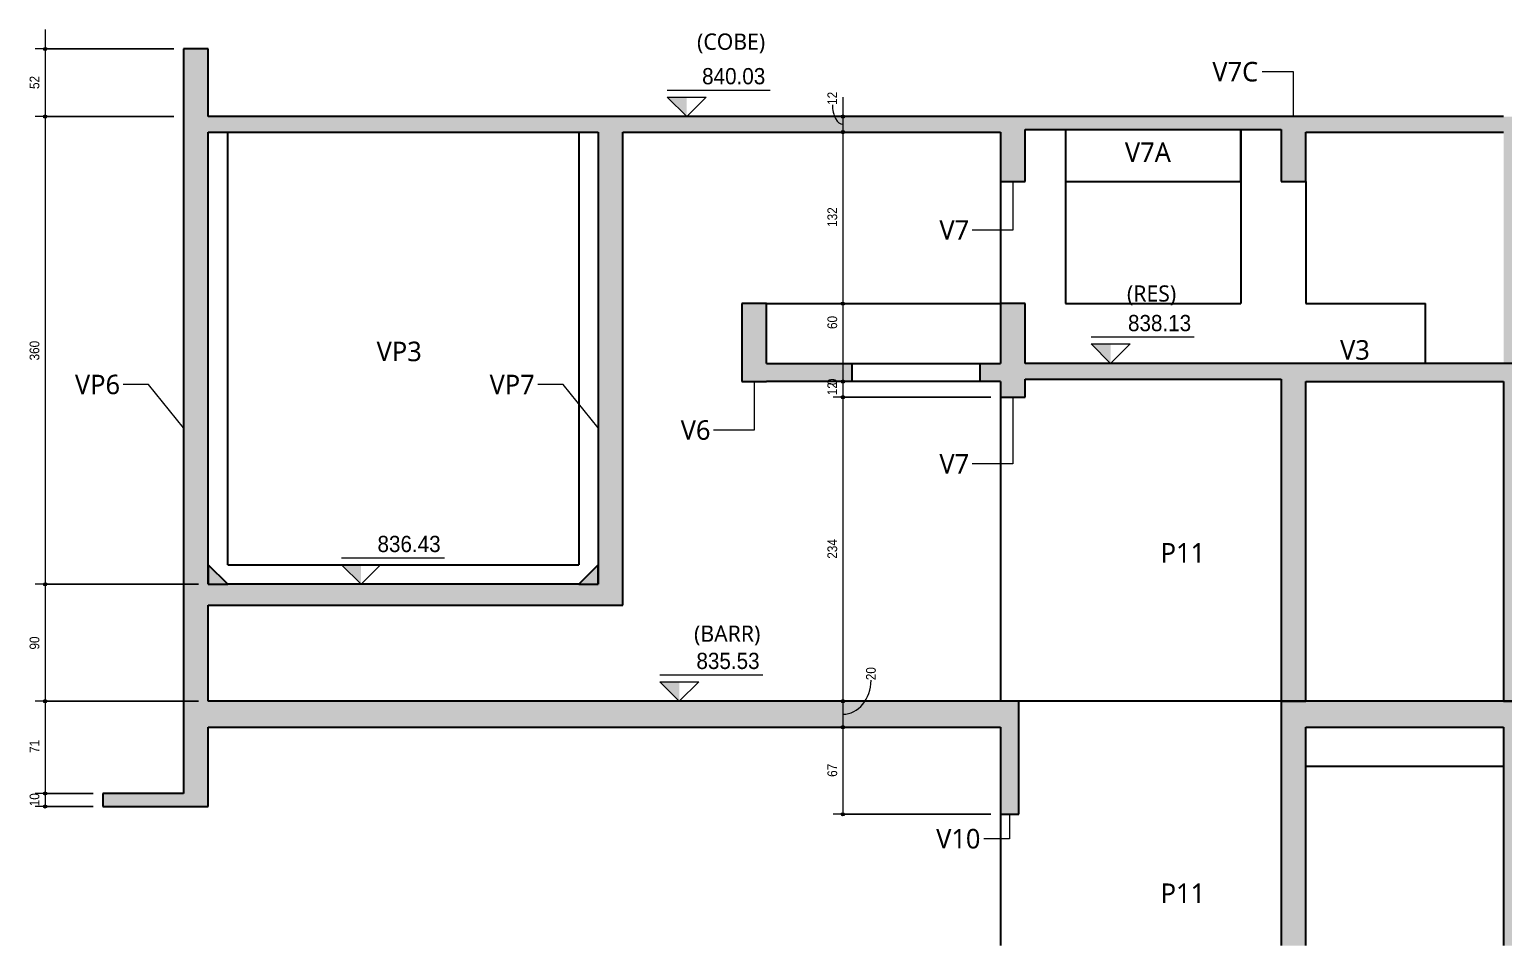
# Model space of a CAD drawing. Header units: centimetres. Extents: x -1095 to 23421, y -520 to 84300.
# Drawn here: x 18913 to 20047, y 83365 to 84070 of the extents above; entities that cross this region are included whole.
import ezdxf

# ---------------------------------------------------------------- set-up
doc = ezdxf.new("R2010")
doc.units = ezdxf.units.CM
for name, color, linetype, lineweight in [('A-ANNO-DIMS', 7, 'Continuous', 9), ('A-ANNO-DIMS-50', 7, 'Continuous', 9), ('A-FLOR', 7, 'Continuous', 9), ('A-FLOR-MCUT', 7, 'Continuous', 50), ('A-FLOR-OTLN', 7, 'Continuous', 18), ('A-FLOR-PATT', 7, 'Continuous', 18), ('G-ANNO-DIMS', 7, 'Continuous', 9), ('G-ANNO-TEXT', 7, 'Continuous', 9), ('S-BEAM', 7, 'Continuous', 9), ('S-BEAM-IDEN', 7, 'Continuous', 9), ('S-COLS', 7, 'Continuous', 9), ('S-COLS-IDEN', 7, 'Continuous', 9)]:
    doc.layers.add(name, color=color, linetype=linetype, lineweight=lineweight)
doc.styles.add('Fira Sans', font='', dxfattribs={"width": 0.95, "height": 12.5})
doc.styles.add('Fira Sans_1', font='', dxfattribs={"width": 0.9, "height": 7.5})
doc.styles.add('Gadugi', font='gadugi.ttf', dxfattribs={"height": 15})
doc.styles.add('Gadugi_3', font='gadugi.ttf', dxfattribs={"height": 12.5})
doc.styles.get('Fira Sans').set_extended_font_data('Fira Sans')
doc.styles.get('Fira Sans_1').set_extended_font_data('Fira Sans')
doc.dimstyles.new('PED_R80_1_5mm_ACIMA_As_ESQ__R00', dxfattribs={"dimscale": 30.48, "dimtxt": 10.229846, "dimasz": 0.328084, "dimexe": 0.246063, "dimexo": 0.246063, "dimgap": 0.049213, "dimtad": 1, "dimdec": 1, "dimrnd": 0.5, "dimdsep": 46, "dimtxsty": 'Fira Sans_1', "dimblk1": 'DOTSMALL', "dimblk2": 'DOTSMALL', "dimsah": 1, "dimcen": 0.09, "dimdle": 0.492126, "dimazin": 0, "dimtfac": 1, "dimtdec": 4, "dimtix": 1, "dimtmove": 0, "dimatfit": 3, "dimfxl": 1, "dimtvp": 1, "dimtolj": 1, "dimtzin": 0, "dimarcsym": 2})
doc.dimstyles.new('PED_R80_1_5mm_ACIMA_As_ESQ__R00_1', dxfattribs={"dimscale": 30.48, "dimtxt": 10.229846, "dimasz": 0.328084, "dimexe": 0.246063, "dimexo": 0.246063, "dimgap": 0.049213, "dimtad": 1, "dimdec": 1, "dimrnd": 0.5, "dimdsep": 46, "dimtxsty": 'Fira Sans_1', "dimblk1": 'DOTSMALL', "dimblk2": 'DOTSMALL', "dimsah": 1, "dimcen": 0.09, "dimdle": 0.492126, "dimazin": 0, "dimtfac": 1, "dimtdec": 4, "dimtix": 1, "dimtmove": 1, "dimatfit": 3, "dimfxl": 1, "dimtvp": 1, "dimtolj": 1, "dimtzin": 0, "dimarcsym": 2})
doc.dimstyles.new('PED_R80_1_5mm_ACIMA_As_ESQ__R00_2', dxfattribs={"dimscale": 30.48, "dimtxt": 10.229846, "dimasz": 0.328084, "dimexe": 0.246063, "dimexo": 0.246063, "dimgap": 0.049213, "dimtad": 1, "dimdec": 1, "dimrnd": 0.5, "dimdsep": 46, "dimtxsty": 'Fira Sans_1', "dimblk1": 'DOTSMALL', "dimblk2": 'DOTSMALL', "dimsah": 1, "dimcen": 0.09, "dimdle": 0.492126, "dimazin": 0, "dimtfac": 1, "dimtdec": 4, "dimtix": 1, "dimtmove": 2, "dimatfit": 3, "dimfxl": 1, "dimtvp": 1, "dimtolj": 1, "dimtzin": 0, "dimarcsym": 2})
doc.dimstyles.new('PED_R80_1_5mm_ACIMA_As_ESQ__R00_7', dxfattribs={"dimscale": 30.48, "dimtxt": 10.229846, "dimasz": 0.328084, "dimexe": 0.246063, "dimexo": 0.246063, "dimgap": 0.049213, "dimtad": 1, "dimdec": 1, "dimrnd": 0.5, "dimdsep": 46, "dimtxsty": 'Fira Sans_1', "dimblk1": 'DOTSMALL', "dimblk2": 'DOTSMALL', "dimsah": 1, "dimcen": 0.09, "dimdle": 0.492126, "dimazin": 0, "dimtfac": 1, "dimtdec": 4, "dimtix": 1, "dimtmove": 0, "dimatfit": 3, "dimfxl": 1, "dimtvp": 1, "dimtolj": 1, "dimtzin": 0, "dimarcsym": 2})

# ---------------------------------------------------------------- blocks, each defined once
blk = doc.blocks.new('PED_MÍSULA_VERT__CONC_R1 - L_15_0 x 348_0-3279968-CT002 P -CORTE B-B')
at = {"layer": 'S-COLS', "lineweight": 25}
blk.add_line((-1105.499978, 83658), (-1105.499978, 83991), dxfattribs=at)
blk = doc.blocks.new('PED_MÍSULA_VERT__CONC_R1 - L_15_0 x 348_0-V16-CT002 P -CORTE B-B')
at = {"layer": 'S-COLS', "lineweight": 25}
blk.add_line((-835.5, 83991), (-835.5, 83658), dxfattribs=at)
blk = doc.blocks.new('Elevações de ponto - SIMBOLO DE NÍVEL-CORTE-2219088-CT002 P -CORTE B-B')
at = {"layer": 'G-ANNO-DIMS'}
blk.add_hatch(color=256, dxfattribs=at).paths.add_polyline_path([(-758.1, 83568), (-758.1, 83553), (-773.1, 83568)], flags=0)
for p, q in [((-693.9, 83573.1), (-773.1, 83573.1)), ((-758.1, 83553), (-773.1, 83568)), ((-773.1, 83568), (-743.1, 83568)), ((-743.1, 83568), (-758.1, 83553))]:
    blk.add_line(p, q, dxfattribs=at)
blk = doc.blocks.new('DIMBLOCK366-CT002 P -CORTE B-B')
at = {"layer": 'A-ANNO-DIMS-50', "true_color": 0x000032}
h = blk.add_hatch(color=178, dxfattribs=at)
edge = h.paths.add_edge_path(flags=0)
edge.add_arc((18925.1, 84055), 1.25, 0, 360)
h = blk.add_hatch(color=178, dxfattribs=at)
edge = h.paths.add_edge_path(flags=0)
edge.add_arc((18925.1, 84003), 1.25, 0, 360)
at = {"layer": 'A-ANNO-DIMS-50', "color": 178, "true_color": 0x000032}
for p, q in [((18925.1, 84070), (18925.1, 84003)), ((19024.2, 84055), (18917.6, 84055)), ((18925.1, 84055), (19024.2, 84055)), ((19024.2, 84003), (18917.6, 84003)), ((18925.1, 84003), (19024.2, 84003))]:
    blk.add_line(p, q, dxfattribs=at)
for centre in [(18925.1, 84055), (18925.1, 84003)]:
    blk.add_circle(centre, 1.25, dxfattribs=at)
at = {"layer": 'A-ANNO-DIMS-50', "color": 0, "insert": (18913.2, 84024.2), "char_height": 7.5, "width": 11.489, "attachment_point": 1, "rotation": 90, "line_spacing_factor": 1.049215, "style": 'Fira Sans_1'}
blk.add_mtext('52', dxfattribs=at)
blk = doc.blocks.new('_DotSmall')
at = {"color": 0, "linetype": 'ByBlock', "const_width": 0.5}
blk.add_lwpolyline([(-0.0625, 0, 1), (0.0625, 0, 1)], format="xyb", close=True, dxfattribs=at)
blk = doc.blocks.new('DIMBLOCK367-CT002 P -CORTE B-B')
at = {"layer": 'A-ANNO-DIMS-50', "true_color": 0x000032}
h = blk.add_hatch(color=178, dxfattribs=at)
edge = h.paths.add_edge_path(flags=0)
edge.add_arc((18925.1, 84003), 1.25, 0, 360)
h = blk.add_hatch(color=178, dxfattribs=at)
edge = h.paths.add_edge_path(flags=0)
edge.add_arc((18925.1, 83643), 1.25, 0, 360)
at = {"layer": 'A-ANNO-DIMS-50', "color": 178, "true_color": 0x000032}
for p, q in [((19024.2, 84003), (18917.6, 84003)), ((18925.1, 84003), (18925.1, 83643)), ((18925.1, 84003), (19024.2, 84003)), ((19043.2, 83643), (18917.6, 83643)), ((18925.1, 83643), (19043.2, 83643))]:
    blk.add_line(p, q, dxfattribs=at)
for centre in [(18925.1, 84003), (18925.1, 83643)]:
    blk.add_circle(centre, 1.25, dxfattribs=at)
at = {"layer": 'A-ANNO-DIMS-50', "color": 0, "insert": (18913.2, 83815.3), "char_height": 7.5, "width": 18.414, "attachment_point": 1, "rotation": 90, "line_spacing_factor": 1.049215, "style": 'Fira Sans_1'}
blk.add_mtext('360', dxfattribs=at)
blk = doc.blocks.new('DIMBLOCK368-CT002 P -CORTE B-B')
at = {"layer": 'A-ANNO-DIMS-50', "true_color": 0x000032}
h = blk.add_hatch(color=178, dxfattribs=at)
edge = h.paths.add_edge_path(flags=0)
edge.add_arc((18925.1, 83643), 1.25, 0, 360)
h = blk.add_hatch(color=178, dxfattribs=at)
edge = h.paths.add_edge_path(flags=0)
edge.add_arc((18925.1, 83553), 1.25, 0, 360)
at = {"layer": 'A-ANNO-DIMS-50', "color": 178, "true_color": 0x000032}
for p, q in [((19043.2, 83643), (18917.6, 83643)), ((18925.1, 83643), (18925.1, 83553)), ((18925.1, 83643), (19043.2, 83643)), ((19043.2, 83553), (18917.6, 83553)), ((18925.1, 83553), (19043.2, 83553))]:
    blk.add_line(p, q, dxfattribs=at)
for centre in [(18925.1, 83643), (18925.1, 83553)]:
    blk.add_circle(centre, 1.25, dxfattribs=at)
at = {"layer": 'A-ANNO-DIMS-50', "color": 0, "insert": (18913.2, 83592.8), "char_height": 7.5, "width": 12.591, "attachment_point": 1, "rotation": 90, "line_spacing_factor": 1.049215, "style": 'Fira Sans_1'}
blk.add_mtext('90', dxfattribs=at)
blk = doc.blocks.new('DIMBLOCK369-CT002 P -CORTE B-B')
at = {"layer": 'A-ANNO-DIMS-50', "true_color": 0x000032}
h = blk.add_hatch(color=178, dxfattribs=at)
edge = h.paths.add_edge_path(flags=0)
edge.add_arc((18925.1, 83553), 1.25, 0, 360)
h = blk.add_hatch(color=178, dxfattribs=at)
edge = h.paths.add_edge_path(flags=0)
edge.add_arc((18925.1, 83482), 1.25, 0, 360)
at = {"layer": 'A-ANNO-DIMS-50', "color": 178, "true_color": 0x000032}
for p, q in [((19043.2, 83553), (18917.6, 83553)), ((18925.1, 83553), (18925.1, 83482)), ((18925.1, 83553), (19043.2, 83553)), ((18962.2, 83482), (18917.6, 83482)), ((18925.1, 83482), (18962.2, 83482))]:
    blk.add_line(p, q, dxfattribs=at)
for centre in [(18925.1, 83553), (18925.1, 83482)]:
    blk.add_circle(centre, 1.25, dxfattribs=at)
at = {"layer": 'A-ANNO-DIMS-50', "color": 0, "insert": (18913.2, 83513.2), "char_height": 7.5, "width": 10.23, "attachment_point": 1, "rotation": 90, "line_spacing_factor": 1.049215, "style": 'Fira Sans_1'}
blk.add_mtext('71', dxfattribs=at)
blk = doc.blocks.new('DIMBLOCK370-CT002 P -CORTE B-B')
at = {"layer": 'A-ANNO-DIMS-50', "true_color": 0x000032}
h = blk.add_hatch(color=178, dxfattribs=at)
edge = h.paths.add_edge_path(flags=0)
edge.add_arc((18925.1, 83482), 1.25, 0, 360)
h = blk.add_hatch(color=178, dxfattribs=at)
edge = h.paths.add_edge_path(flags=0)
edge.add_arc((18925.1, 83472), 1.25, 0, 360)
at = {"layer": 'A-ANNO-DIMS-50', "color": 178, "true_color": 0x000032}
for p, q in [((18962.2, 83482), (18917.6, 83482)), ((18925.1, 83482), (18925.1, 83472)), ((18925.1, 83482), (18962.2, 83482)), ((18962.2, 83472), (18917.6, 83472)), ((18925.1, 83472), (18962.2, 83472))]:
    blk.add_line(p, q, dxfattribs=at)
for centre in [(18925.1, 83482), (18925.1, 83472)]:
    blk.add_circle(centre, 1.25, dxfattribs=at)
at = {"layer": 'A-ANNO-DIMS-50', "color": 0, "insert": (18913.2, 83472.2), "char_height": 7.5, "width": 11.489, "attachment_point": 1, "rotation": 90, "line_spacing_factor": 1.049215, "style": 'Fira Sans_1'}
blk.add_mtext('10', dxfattribs=at)
blk = doc.blocks.new('DIMBLOCK371-CT002 P -CORTE B-B')
at = {"layer": 'A-ANNO-DIMS-50', "true_color": 0x000032}
h = blk.add_hatch(color=178, dxfattribs=at)
edge = h.paths.add_edge_path(flags=0)
edge.add_arc((19538.9, 84003), 1.25, 0, 360)
h = blk.add_hatch(color=178, dxfattribs=at)
edge = h.paths.add_edge_path(flags=0)
edge.add_arc((19538.9, 83991), 1.25, 0, 360)
at = {"layer": 'A-ANNO-DIMS-50', "color": 178, "true_color": 0x000032}
for p, q in [((19538.9, 84018), (19538.9, 83991)), ((19533.2, 84003), (19546.4, 84003)), ((19538.9, 84003), (19533.2, 84003)), ((19533.2, 83991), (19546.4, 83991)), ((19538.9, 83991), (19533.2, 83991))]:
    blk.add_line(p, q, dxfattribs=at)
for centre in [(19538.9, 84003), (19538.9, 83991)]:
    blk.add_circle(centre, 1.25, dxfattribs=at)
blk.add_ellipse((19538.9, 84012), major_axis=(0, 15), ratio=0.535614, start_param=1.570796, end_param=3.141593, dxfattribs=at)
at = {"layer": 'A-ANNO-DIMS-50', "color": 0, "insert": (19527, 84012), "char_height": 7.5, "width": 10.702, "attachment_point": 1, "rotation": 90, "line_spacing_factor": 1.049215, "style": 'Fira Sans_1'}
blk.add_mtext('12', dxfattribs=at)
blk = doc.blocks.new('DIMBLOCK372-CT002 P -CORTE B-B')
at = {"layer": 'A-ANNO-DIMS-50', "true_color": 0x000032}
h = blk.add_hatch(color=178, dxfattribs=at)
edge = h.paths.add_edge_path(flags=0)
edge.add_arc((19538.9, 83991), 1.25, 0, 360)
h = blk.add_hatch(color=178, dxfattribs=at)
edge = h.paths.add_edge_path(flags=0)
edge.add_arc((19538.9, 83859), 1.25, 0, 360)
at = {"layer": 'A-ANNO-DIMS-50', "color": 178, "true_color": 0x000032}
for p, q in [((19533.2, 83991), (19546.4, 83991)), ((19538.9, 83991), (19533.2, 83991)), ((19538.9, 83991), (19538.9, 83859)), ((19652.7, 83859), (19531.4, 83859)), ((19538.9, 83859), (19652.7, 83859))]:
    blk.add_line(p, q, dxfattribs=at)
for centre in [(19538.9, 83991), (19538.9, 83859)]:
    blk.add_circle(centre, 1.25, dxfattribs=at)
at = {"layer": 'A-ANNO-DIMS-50', "color": 0, "insert": (19527, 83918.1), "char_height": 7.5, "width": 16.525, "attachment_point": 1, "rotation": 90, "line_spacing_factor": 1.049215, "style": 'Fira Sans_1'}
blk.add_mtext('132', dxfattribs=at)
blk = doc.blocks.new('DIMBLOCK373-CT002 P -CORTE B-B')
at = {"layer": 'A-ANNO-DIMS-50', "true_color": 0x000032}
h = blk.add_hatch(color=178, dxfattribs=at)
edge = h.paths.add_edge_path(flags=0)
edge.add_arc((19538.9, 83859), 1.25, 0, 360)
h = blk.add_hatch(color=178, dxfattribs=at)
edge = h.paths.add_edge_path(flags=0)
edge.add_arc((19538.9, 83799), 1.25, 0, 360)
at = {"layer": 'A-ANNO-DIMS-50', "color": 178, "true_color": 0x000032}
for p, q in [((19652.7, 83859), (19531.4, 83859)), ((19538.9, 83859), (19538.9, 83799)), ((19538.9, 83859), (19652.7, 83859)), ((19533.2, 83799), (19546.4, 83799)), ((19538.9, 83799), (19533.2, 83799))]:
    blk.add_line(p, q, dxfattribs=at)
for centre in [(19538.9, 83859), (19538.9, 83799)]:
    blk.add_circle(centre, 1.25, dxfattribs=at)
at = {"layer": 'A-ANNO-DIMS-50', "color": 0, "insert": (19527, 83839.5), "char_height": 7.5, "width": 12.591, "attachment_point": 1, "rotation": 90, "line_spacing_factor": 1.049215, "style": 'Fira Sans_1'}
blk.add_mtext('60', dxfattribs=at)
blk = doc.blocks.new('DIMBLOCK374-CT002 P -CORTE B-B')
at = {"layer": 'A-ANNO-DIMS-50', "true_color": 0x000032}
h = blk.add_hatch(color=178, dxfattribs=at)
edge = h.paths.add_edge_path(flags=0)
edge.add_arc((19538.9, 83799), 1.25, 0, 360)
h = blk.add_hatch(color=178, dxfattribs=at)
edge = h.paths.add_edge_path(flags=0)
edge.add_arc((19538.9, 83799), 1.25, 0, 360)
at = {"layer": 'A-ANNO-DIMS-50', "color": 178, "true_color": 0x000032}
for p, q in [((19533.2, 83799), (19546.4, 83799)), ((19538.9, 83799), (19533.2, 83799)), ((19533.2, 83799), (19546.4, 83799)), ((19538.9, 83799), (19533.2, 83799)), ((19538.9, 83799), (19538.9, 83799))]:
    blk.add_line(p, q, dxfattribs=at)
blk.add_circle((19538.9, 83799), 1.25, dxfattribs=at)
blk.add_circle((19538.9, 83799), 1.25, dxfattribs=at)
at = {"layer": 'A-ANNO-DIMS-50', "color": 0, "insert": (19527, 83796.3), "char_height": 7.5, "width": 6.453, "attachment_point": 1, "rotation": 90, "line_spacing_factor": 1.049215, "style": 'Fira Sans_1'}
blk.add_mtext('0', dxfattribs=at)
blk = doc.blocks.new('DIMBLOCK375-CT002 P -CORTE B-B')
at = {"layer": 'A-ANNO-DIMS-50', "true_color": 0x000032}
h = blk.add_hatch(color=178, dxfattribs=at)
edge = h.paths.add_edge_path(flags=0)
edge.add_arc((19538.9, 83799), 1.25, 0, 360)
h = blk.add_hatch(color=178, dxfattribs=at)
edge = h.paths.add_edge_path(flags=0)
edge.add_arc((19538.9, 83787), 1.25, 0, 360)
at = {"layer": 'A-ANNO-DIMS-50', "color": 178, "true_color": 0x000032}
for p, q in [((19533.2, 83799), (19546.4, 83799)), ((19538.9, 83799), (19533.2, 83799)), ((19538.9, 83799), (19538.9, 83787)), ((19652.7, 83787), (19531.4, 83787)), ((19538.9, 83787), (19652.7, 83787))]:
    blk.add_line(p, q, dxfattribs=at)
for centre in [(19538.9, 83799), (19538.9, 83787)]:
    blk.add_circle(centre, 1.25, dxfattribs=at)
at = {"layer": 'A-ANNO-DIMS-50', "color": 0, "insert": (19527, 83788.5), "char_height": 7.5, "width": 10.702, "attachment_point": 1, "rotation": 90, "line_spacing_factor": 1.049215, "style": 'Fira Sans_1'}
blk.add_mtext('12', dxfattribs=at)
blk = doc.blocks.new('DIMBLOCK376-CT002 P -CORTE B-B')
at = {"layer": 'A-ANNO-DIMS-50', "true_color": 0x000032}
h = blk.add_hatch(color=178, dxfattribs=at)
edge = h.paths.add_edge_path(flags=0)
edge.add_arc((19538.9, 83787), 1.25, 0, 360)
h = blk.add_hatch(color=178, dxfattribs=at)
edge = h.paths.add_edge_path(flags=0)
edge.add_arc((19538.9, 83553), 1.25, 0, 360)
at = {"layer": 'A-ANNO-DIMS-50', "color": 178, "true_color": 0x000032}
for p, q in [((19652.7, 83787), (19531.4, 83787)), ((19538.9, 83787), (19538.9, 83553)), ((19538.9, 83787), (19652.7, 83787)), ((19533.2, 83553), (19546.4, 83553)), ((19538.9, 83553), (19533.2, 83553))]:
    blk.add_line(p, q, dxfattribs=at)
for centre in [(19538.9, 83787), (19538.9, 83553)]:
    blk.add_circle(centre, 1.25, dxfattribs=at)
at = {"layer": 'A-ANNO-DIMS-50', "color": 0, "insert": (19527, 83662.7), "char_height": 7.5, "width": 17.627, "attachment_point": 1, "rotation": 90, "line_spacing_factor": 1.049215, "style": 'Fira Sans_1'}
blk.add_mtext('234', dxfattribs=at)
blk = doc.blocks.new('DIMBLOCK377-CT002 P -CORTE B-B')
at = {"layer": 'A-ANNO-DIMS-50', "true_color": 0x000032}
h = blk.add_hatch(color=178, dxfattribs=at)
edge = h.paths.add_edge_path(flags=0)
edge.add_arc((19538.9, 83553), 1.25, 0, 360)
h = blk.add_hatch(color=178, dxfattribs=at)
edge = h.paths.add_edge_path(flags=0)
edge.add_arc((19538.9, 83533), 1.25, 0, 360)
at = {"layer": 'A-ANNO-DIMS-50', "color": 178, "true_color": 0x000032}
for p, q in [((19533.2, 83553), (19546.4, 83553)), ((19538.9, 83553), (19533.2, 83553)), ((19538.9, 83553), (19538.9, 83533)), ((19533.2, 83533), (19546.4, 83533)), ((19538.9, 83533), (19533.2, 83533))]:
    blk.add_line(p, q, dxfattribs=at)
for centre in [(19538.9, 83553), (19538.9, 83533)]:
    blk.add_circle(centre, 1.25, dxfattribs=at)
blk.add_ellipse((19538.9, 83569.2), major_axis=(0, 26.2), ratio=0.826815, start_param=3.141593, end_param=4.712389, dxfattribs=at)
at = {"layer": 'A-ANNO-DIMS-50', "color": 0, "insert": (19556.7, 83569.2), "char_height": 7.5, "width": 12.118, "attachment_point": 1, "rotation": 90, "line_spacing_factor": 1.049215, "style": 'Fira Sans_1'}
blk.add_mtext('20', dxfattribs=at)
blk = doc.blocks.new('DIMBLOCK378-CT002 P -CORTE B-B')
at = {"layer": 'A-ANNO-DIMS-50', "true_color": 0x000032}
h = blk.add_hatch(color=178, dxfattribs=at)
edge = h.paths.add_edge_path(flags=0)
edge.add_arc((19538.9, 83533), 1.25, 0, 360)
h = blk.add_hatch(color=178, dxfattribs=at)
edge = h.paths.add_edge_path(flags=0)
edge.add_arc((19538.9, 83466), 1.25, 0, 360)
at = {"layer": 'A-ANNO-DIMS-50', "color": 178, "true_color": 0x000032}
for p, q in [((19533.2, 83533), (19546.4, 83533)), ((19538.9, 83533), (19533.2, 83533)), ((19538.9, 83533), (19538.9, 83466)), ((19652.7, 83466), (19531.4, 83466)), ((19538.9, 83466), (19652.7, 83466))]:
    blk.add_line(p, q, dxfattribs=at)
for centre in [(19538.9, 83533), (19538.9, 83466)]:
    blk.add_circle(centre, 1.25, dxfattribs=at)
at = {"layer": 'A-ANNO-DIMS-50', "color": 0, "insert": (19527, 83494.8), "char_height": 7.5, "width": 11.332, "attachment_point": 1, "rotation": 90, "line_spacing_factor": 1.049215, "style": 'Fira Sans_1'}
blk.add_mtext('67', dxfattribs=at)

msp = doc.modelspace()

# ---------------------------------------------------------------- hatches: boundary and pattern name
at = {"layer": 'A-FLOR', "lineweight": 18, "true_color": 0xa6a6a6}
for points in [[(19146.56, 83991), (19350.66, 83991), (19350.66, 84003), (19050.66, 84003), (19050.66, 83991)], [(19660.16, 83991), (19660.16, 84003), (19369.66, 84003), (19369.66, 83991), (19639.95, 83991)], [(19845.16, 83993), (19876.16, 83993), (19876.16, 84003), (19679.16, 84003), (19679.16, 83993), (19831.87, 83993)], [(19831.87, 83801), (19876.16, 83801), (19876.16, 83813), (19679.16, 83813), (19679.16, 83801), (19710.16, 83801)], [(19050.66, 83627), (19350.66, 83627), (19350.66, 83643), (19050.66, 83643)], [(19030.35, 83472), (19031.66, 83472), (19031.66, 83482), (18969.66, 83482), (18969.66, 83472), (19028.98, 83472)]]:
    msp.add_hatch(color=253, dxfattribs=at).paths.add_polyline_path(points, flags=0)
h = msp.add_hatch(color=253, dxfattribs=at)
h.paths.add_polyline_path([(20447.16, 83991), (20447.16, 84003), (20295.16, 84003), (20295.16, 83991)], flags=0)
h.paths.add_polyline_path([(20047.16, 83991), (20047.16, 84003), (19895.16, 84003), (19895.16, 83991)], flags=0)
h = msp.add_hatch(color=253, dxfattribs=at)
h.paths.add_polyline_path([(19895.16, 83799), (20047.16, 83799), (20047.16, 83813), (19895.16, 83813)], flags=0)
h.paths.add_polyline_path([(20862.54, 83799), (20862.54, 83813), (20796.54, 83813), (20796.54, 83799), (20856.76, 83799)], flags=0)
h.paths.add_polyline_path([(19480.53, 83799), (19546.16, 83799), (19546.16, 83813), (19480.16, 83813), (19480.16, 83799)], flags=0)
h.paths.add_polyline_path([(19644.16, 83799), (19660.16, 83799), (19660.16, 83813), (19644.16, 83813), (19644.16, 83800.24)], flags=0)
h.paths.add_polyline_path([(20682.16, 83799), (20698.54, 83799), (20698.54, 83813), (20682.16, 83813), (20682.16, 83801)], flags=0)
h.paths.add_polyline_path([(20447.16, 83799), (20447.16, 83813), (20295.16, 83813), (20295.16, 83799)], flags=0)
h = msp.add_hatch(color=253, dxfattribs=at)
h.paths.add_polyline_path([(19895.16, 83533), (20047.16, 83533), (20047.16, 83553), (19895.16, 83553)], flags=0)
h.paths.add_polyline_path([(19050.66, 83533), (19660.16, 83533), (19660.16, 83553), (19050.66, 83553)], flags=0)
at = {"layer": 'A-FLOR-PATT', "true_color": 0xa6a6a6}
h = msp.add_hatch(color=253, dxfattribs=at)
h.paths.add_polyline_path([(19050.66, 83643), (19065.66, 83643), (19050.66, 83658)], flags=0)
h.paths.add_polyline_path([(19350.66, 83643), (19350.66, 83658), (19335.66, 83643)], flags=0)
at = {"layer": 'S-BEAM', "true_color": 0xa6a6a6}
for points in [[(19050.66, 83472), (19050.66, 84055), (19031.66, 84055), (19031.66, 83472)], [(19369.66, 83627), (19369.66, 84003), (19350.66, 84003), (19350.66, 83627)], [(19679.16, 83953), (19679.16, 84003), (19660.16, 84003), (19660.16, 83953)], [(19876.16, 83953), (19895.16, 83953), (19895.16, 84003), (19876.16, 84003), (19876.16, 83990.38)], [(19480.16, 83799), (19480.16, 83859), (19461.16, 83859), (19461.16, 83799)], [(19679.16, 83787), (19679.16, 83859), (19660.16, 83859), (19660.16, 83787)], [(19674.16, 83466), (19674.16, 83553), (19660.16, 83553), (19660.16, 83466)]]:
    msp.add_hatch(color=253, dxfattribs=at).paths.add_polyline_path(points, flags=0)
at = {"layer": 'S-COLS', "true_color": 0xa6a6a6}
for points in [[(20066.16, 83813), (20066.16, 84003), (20047.16, 84003), (20047.16, 83813)], [(19876.16, 83553), (19895.16, 83553), (19895.16, 83813), (19876.16, 83813), (19876.16, 83781.92)], [(19876.16, 83365.01), (19895.16, 83365.01), (19895.16, 83553), (19876.16, 83553), (19876.16, 83466)]]:
    msp.add_hatch(color=253, dxfattribs=at).paths.add_polyline_path(points, flags=0)
h = msp.add_hatch(color=253, dxfattribs=at)
h.paths.add_polyline_path([(20066.16, 83553), (20066.16, 83813), (20047.16, 83813), (20047.16, 83553)], flags=0)
h.paths.add_polyline_path([(20295.16, 83553), (20295.16, 83813), (20276.16, 83813), (20276.16, 83553)], flags=0)
h = msp.add_hatch(color=253, dxfattribs=at)
h.paths.add_polyline_path([(20284.52, 83365.01), (20295.16, 83365.01), (20295.16, 83553), (20276.16, 83553), (20276.16, 83365.01)], flags=0)
h.paths.add_polyline_path([(20057.66, 83365.01), (20066.16, 83365.01), (20066.16, 83553), (20047.16, 83553), (20047.16, 83365.01)], flags=0)

# ---------------------------------------------------------------- linework, layer by layer
at = {"layer": 'A-FLOR', "lineweight": 25}
for p, q in [((19350.66, 84003), (19050.66, 84003)), ((19660.16, 84003), (19369.66, 84003)), ((19876.16, 84003), (19679.16, 84003)), ((20047.16, 84003), (19895.16, 84003)), ((19050.66, 83991), (19350.66, 83991)), ((19369.66, 83991), (19660.16, 83991)), ((19679.16, 83993), (19876.16, 83993)), ((19895.16, 83991), (20047.16, 83991)), ((19480.16, 83813), (19660.16, 83813)), ((19546.16, 83799), (19546.16, 83813)), ((19644.16, 83813), (19644.16, 83799)), ((19876.16, 83813), (19679.16, 83813)), ((20047.16, 83813), (19895.16, 83813)), ((19660.16, 83799), (19480.16, 83799)), ((19679.16, 83801), (19876.16, 83801)), ((19895.16, 83799), (20047.16, 83799)), ((19335.66, 83643), (19065.66, 83643)), ((19050.66, 83627), (19350.66, 83627)), ((19660.16, 83553), (19050.66, 83553)), ((20047.16, 83553), (19895.16, 83553)), ((19050.66, 83533), (19660.16, 83533)), ((19895.16, 83533), (20047.16, 83533)), ((19031.66, 83482), (18969.66, 83482)), ((18969.66, 83482), (18969.66, 83472)), ((18969.66, 83472), (19031.66, 83472))]:
    msp.add_line(p, q, dxfattribs=at)
at = {"layer": 'A-FLOR-MCUT', "lineweight": 25}
for p, q in [((19065.66, 83643), (19050.66, 83658)), ((19350.66, 83658), (19335.66, 83643))]:
    msp.add_line(p, q, dxfattribs=at)
at = {"layer": 'A-FLOR-OTLN', "lineweight": 25}
for p, q in [((19050.66, 83658), (19050.66, 83643)), ((19065.66, 83658), (19335.66, 83658)), ((19350.66, 83643), (19350.66, 83658)), ((19050.66, 83643), (19065.66, 83643)), ((19335.66, 83643), (19350.66, 83643))]:
    msp.add_line(p, q, dxfattribs=at)
at = {"layer": 'S-BEAM', "lineweight": 25}
for p, q in [((19050.66, 84055), (19031.66, 84055)), ((19031.66, 84055), (19031.66, 83482)), ((19050.66, 84003), (19050.66, 84055)), ((19369.66, 84003), (19350.66, 84003)), ((19679.16, 84003), (19660.16, 84003)), ((19895.16, 84003), (19876.16, 84003)), ((19050.66, 83658), (19050.66, 83991)), ((19350.66, 83991), (19350.66, 83658)), ((19369.66, 83627), (19369.66, 83991)), ((19660.16, 83991), (19660.16, 83953)), ((19679.16, 83953), (19679.16, 83993)), ((19710.16, 83993), (19710.16, 83953)), ((19845.16, 83953), (19845.16, 83993)), ((19876.16, 83993), (19876.16, 83953)), ((19895.16, 83953), (19895.16, 83991)), ((19660.16, 83953), (19679.16, 83953)), ((19710.16, 83953), (19845.16, 83953)), ((19876.16, 83953), (19895.16, 83953)), ((19480.16, 83859), (19461.16, 83859)), ((19461.16, 83859), (19461.16, 83799)), ((19480.16, 83813), (19480.16, 83859)), ((19480.16, 83859), (19660.16, 83859)), ((19679.16, 83859), (19660.16, 83859)), ((19660.16, 83859), (19660.16, 83813)), ((19679.16, 83813), (19679.16, 83859)), ((19710.16, 83859), (19845.16, 83859)), ((19895.16, 83859), (19987.16, 83859)), ((19987.16, 83813), (19987.16, 83859)), ((19461.16, 83799), (19480.16, 83799)), ((19660.16, 83799), (19660.16, 83787)), ((19679.16, 83787), (19679.16, 83801)), ((19660.16, 83787), (19679.16, 83787)), ((19050.66, 83643), (19050.66, 83658)), ((19350.66, 83658), (19350.66, 83643)), ((19050.66, 83553), (19050.66, 83627)), ((19350.66, 83627), (19369.66, 83627)), ((19674.16, 83553), (19660.16, 83553)), ((19674.16, 83466), (19674.16, 83553)), ((19050.66, 83472), (19050.66, 83533)), ((19660.16, 83533), (19660.16, 83466)), ((19895.16, 83503), (20047.16, 83503)), ((19031.66, 83472), (19050.66, 83472)), ((19660.16, 83466), (19674.16, 83466))]:
    msp.add_line(p, q, dxfattribs=at)
at = {"layer": 'S-BEAM-IDEN'}
for p, q in [((19885.66, 84037.48), (19861.49, 84037.48)), ((19885.66, 84003), (19885.66, 84037.48)), ((19669.66, 83953), (19669.66, 83915.67)), ((19669.66, 83915.67), (19638.29, 83915.67)), ((19004.61, 83796.74), (18985.14, 83796.74)), ((19031.66, 83763.5), (19004.61, 83796.74)), ((19323.61, 83796.74), (19304.14, 83796.74)), ((19350.66, 83763.5), (19323.61, 83796.74)), ((19470.66, 83799), (19470.66, 83761.67)), ((19669.66, 83787), (19669.66, 83735.67)), ((19470.66, 83761.67), (19439.29, 83761.67)), ((19669.66, 83735.67), (19638.29, 83735.67)), ((19667.16, 83466), (19667.16, 83447.17)), ((19667.16, 83447.17), (19647.34, 83447.17))]:
    msp.add_line(p, q, dxfattribs=at)
at = {"layer": 'S-COLS', "lineweight": 25}
for p, q in [((19710.16, 83993), (19710.16, 83859)), ((19845.16, 83993), (19845.16, 83859)), ((19660.16, 83953), (19660.16, 83859)), ((19895.16, 83953), (19895.16, 83859)), ((19895.16, 83813), (19876.16, 83813)), ((20066.16, 83813), (20047.16, 83813)), ((19876.16, 83801), (19876.16, 83553)), ((19895.16, 83553), (19895.16, 83799)), ((20047.16, 83799), (20047.16, 83553)), ((19660.16, 83787), (19660.16, 83553)), ((19876.16, 83553), (19674.16, 83553)), ((19876.16, 83553), (19674.16, 83553)), ((19895.16, 83553), (19876.16, 83553)), ((19876.16, 83553), (19876.16, 83365.01)), ((19876.16, 83553), (19895.16, 83553)), ((20066.16, 83553), (20047.16, 83553)), ((20047.16, 83553), (20066.16, 83553)), ((19895.16, 83365.01), (19895.16, 83533)), ((20047.16, 83533), (20047.16, 83365.01)), ((19660.16, 83466), (19660.16, 83365.01))]:
    msp.add_line(p, q, dxfattribs=at)

# ---------------------------------------------------------------- block references
at = {"layer": 'G-ANNO-DIMS'}
for p in [(20176.84, 450), (20503.01, 260), (19926.3, 90), (20171.16, 0)]:
    msp.add_blockref('Elevações de ponto - SIMBOLO DE NÍVEL-CORTE-2219088-CT002 P -CORTE B-B', p, dxfattribs=at)
at = {"layer": 'S-COLS', "lineweight": 25}
for name in ['PED_MÍSULA_VERT__CONC_R1 - L_15_0 x 348_0-3279968-CT002 P -CORTE B-B', 'PED_MÍSULA_VERT__CONC_R1 - L_15_0 x 348_0-V16-CT002 P -CORTE B-B']:
    msp.add_blockref(name, (20171.16, 0), dxfattribs=at)

# ---------------------------------------------------------------- texts
at = {"layer": 'G-ANNO-DIMS', "char_height": 12.5, "attachment_point": 1, "line_spacing_factor": 1.049215, "style": 'Fira Sans'}
for s, insert, width in [('840.03', (19430.62, 84040.31), 61.376), ('838.13', (19758.25, 83850.31), 57.898), ('836.43', (19180.85, 83680.31), 59.5347), ('835.53', (19426.23, 83590.31), 58.3072)]:
    msp.add_mtext(s, dxfattribs=dict(at, insert=insert, width=width))
at = {"layer": 'G-ANNO-TEXT', "char_height": 12.5, "attachment_point": 1, "style": 'Gadugi_3'}
for s, insert, width in [('(COBE)', (19426.69, 84066.88), 64.9367), ('(RES)', (19757.45, 83873.06), 47.7004), ('(BARR)', (19424.41, 83611.3), 64.135)]:
    msp.add_mtext(s, dxfattribs=dict(at, insert=insert, width=width))
at = {"layer": 'S-BEAM-IDEN', "char_height": 15, "attachment_point": 1, "style": 'Gadugi'}
for s, insert, width in [('V7C', (19823.14, 84045.03), 46.097), ('V7A', (19755.89, 83983.04), 46.4979), ('V7', (19613.14, 83923.22), 30.0633), ('VP3', (19180.18, 83829.74), 44.4937), ('V3', (19921.41, 83830.9), 30.0633), ('VP6', (18948.09, 83804.29), 44.4937), ('VP7', (19267.09, 83804.29), 44.4937), ('V6', (19414.14, 83769.22), 30.0633), ('V7', (19613.14, 83743.22), 30.0633), ('V10', (19610.64, 83454.72), 44.0928)]:
    msp.add_mtext(s, dxfattribs=dict(at, insert=insert, width=width))
at = {"layer": 'S-COLS-IDEN', "char_height": 15, "width": 42.4894, "attachment_point": 1, "style": 'Gadugi'}
for insert in [(19783.4, 83674.76), (19783.4, 83412.76)]:
    msp.add_mtext('P11', dxfattribs=dict(at, insert=insert))

# ---------------------------------------------------------------- dimensions: what is measured, and where the dimension line sits
at = {"layer": 'A-ANNO-DIMS', "color": 178, "true_color": 0x000032}
for base, p1, p2, dimstyle, override, picture, middle in [((18925.11, 84003), (19031.66, 84055), (19031.67, 84003), 'PED_R80_1_5mm_ACIMA_As_ESQ__R00', {"dimpost": '<>', "dimfxl": 52.000001}, 'DIMBLOCK366-CT002 P -CORTE B-B', (18919.79, 84029)), ((18925.11, 83643), (19031.67, 84003), (19050.66, 83643), 'PED_R80_1_5mm_ACIMA_As_ESQ__R00', {"dimpost": '<>', "dimfxl": 360.500552}, 'DIMBLOCK367-CT002 P -CORTE B-B', (18919.79, 83823)), ((19538.89, 83859), (19540.66, 83991), (19660.16, 83859), 'PED_R80_1_5mm_ACIMA_As_ESQ__R00', {"dimpost": '<>', "dimfxl": 178.059482}, 'DIMBLOCK372-CT002 P -CORTE B-B', (19533.57, 83925)), ((19538.89, 83787), (19540.66, 83799), (19660.16, 83787), 'PED_R80_1_5mm_ACIMA_As_ESQ__R00', {"dimpost": '<>', "dimfxl": 120.104867}, 'DIMBLOCK375-CT002 P -CORTE B-B', (19533.64, 83793)), ((19538.89, 83553), (19660.16, 83787), (19540.66, 83553), 'PED_R80_1_5mm_ACIMA_As_ESQ__R00_7', {"dimpost": '<>', "dimfxl": 262.74927}, 'DIMBLOCK376-CT002 P -CORTE B-B', (19533.57, 83670)), ((18925.11, 83553), (19050.66, 83643), (19050.66, 83553), 'PED_R80_1_5mm_ACIMA_As_ESQ__R00', {"dimpost": '<>', "dimfxl": 90}, 'DIMBLOCK368-CT002 P -CORTE B-B', (18919.74, 83598)), ((18925.11, 83482), (19050.66, 83553), (18969.66, 83482), 'PED_R80_1_5mm_ACIMA_As_ESQ__R00', {"dimpost": '<>', "dimfxl": 107.712581}, 'DIMBLOCK369-CT002 P -CORTE B-B', (18919.8, 83517.5)), ((19538.89, 83466), (19540.66, 83533), (19660.16, 83466), 'PED_R80_1_5mm_ACIMA_As_ESQ__R00_7', {"dimpost": '<>', "dimfxl": 137.004303}, 'DIMBLOCK378-CT002 P -CORTE B-B', (19533.57, 83499.5)), ((18925.11, 83472), (18969.66, 83482), (18969.66, 83472), 'PED_R80_1_5mm_ACIMA_As_ESQ__R00', {"dimpost": '<>', "dimfxl": 10}, 'DIMBLOCK370-CT002 P -CORTE B-B', (18919.79, 83477))]:
    dim = msp.add_linear_dim(base=base, p1=p1, p2=p2, angle=90, dimstyle=dimstyle, override=override, dxfattribs=at)
    dim.commit()
    dim.dimension.update_dxf_attribs({"geometry": picture, "text_midpoint": middle})
for base, p1, p2, dimstyle, override, picture, middle in [((19538.89, 83991), (19540.66, 84003), (19540.66, 83991), 'PED_R80_1_5mm_ACIMA_As_ESQ__R00_1', {"dimpost": '<>', "dimfxl": 12}, 'DIMBLOCK371-CT002 P -CORTE B-B', (19532, 84017.39)), ((19538.89, 83799), (19660.16, 83859), (19540.66, 83799), 'PED_R80_1_5mm_ACIMA_As_ESQ__R00_2', {"dimpost": '<>', "dimfxl": 133.720526}, 'DIMBLOCK373-CT002 P -CORTE B-B', (19532, 83845.81)), ((19538.89, 83533), (19540.66, 83553), (19540.66, 83533), 'PED_R80_1_5mm_ACIMA_As_ESQ__R00_1', {"dimpost": '<>', "dimfxl": 20}, 'DIMBLOCK377-CT002 P -CORTE B-B', (19561.73, 83575.27))]:
    dim = msp.add_linear_dim(base=base, p1=p1, p2=p2, angle=90, dimstyle=dimstyle, override=override, dxfattribs=at)
    dim.commit()
    dim.dimension.update_dxf_attribs({"geometry": picture, "text_midpoint": middle, "dimtype": 160, "text_rotation": 90})
dim = msp.add_linear_dim(base=(19540.65662802, 83799), p1=(19540.65662802, 83799), p2=(19540.65662802, 83799), dimstyle='PED_R80_1_5mm_ACIMA_As_ESQ__R00', override={"dimpost": '<>', "dimfxl": 0}, dxfattribs=at)
dim.commit()
dim.dimension.update_dxf_attribs({"geometry": 'DIMBLOCK374-CT002 P -CORTE B-B', "text_midpoint": (19540.65662802, 83804.31531205)})

doc.saveas('drawing.dxf')
